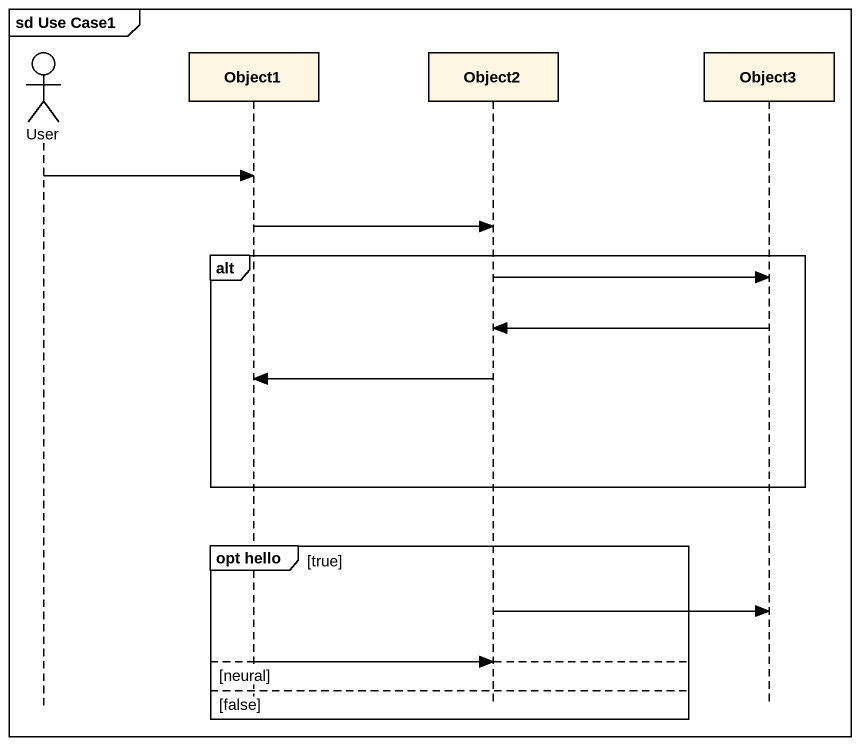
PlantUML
@startuml
mainframe sd Use Case1
hide footbox
actor User
participant Object1
participant Object2
participant Object3

User -> Object1
Object1 -> Object2
alt
  Object2 -> Object3
  Object3 -> Object2
  Object2 -> Object1
end
group opt hello [true]
  Object2 -> Object3
else neural
  Object1 -> Object2
else false
end
@enduml
